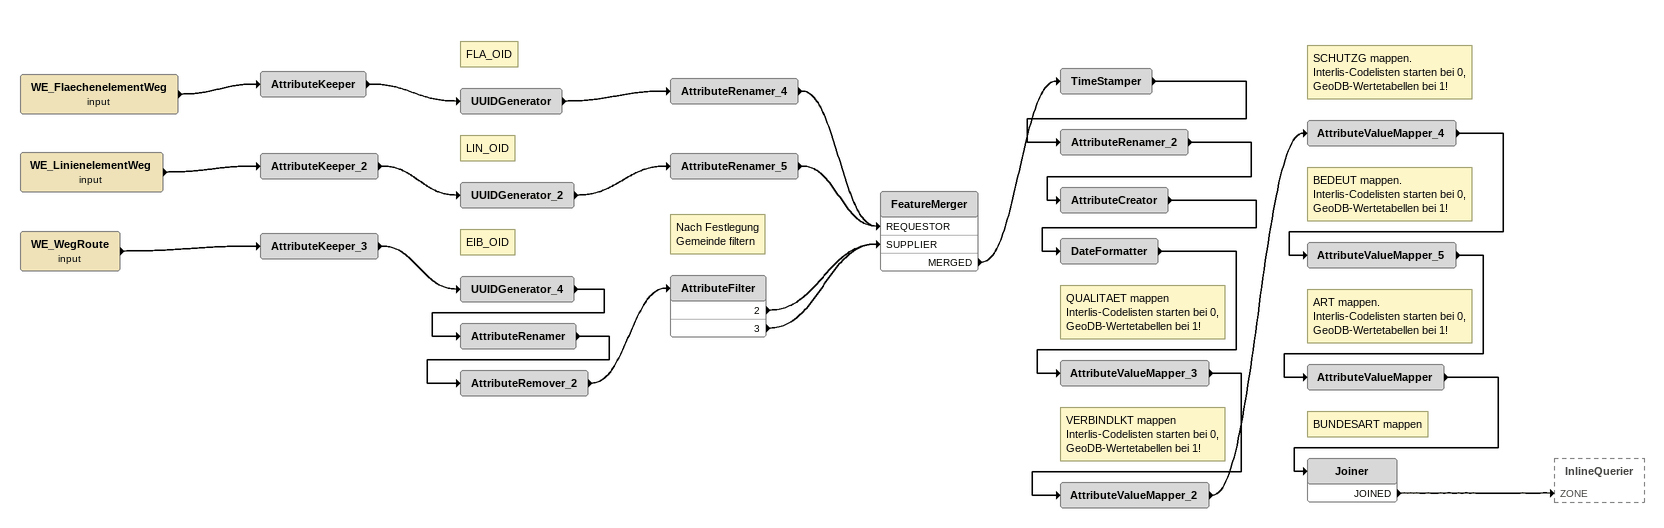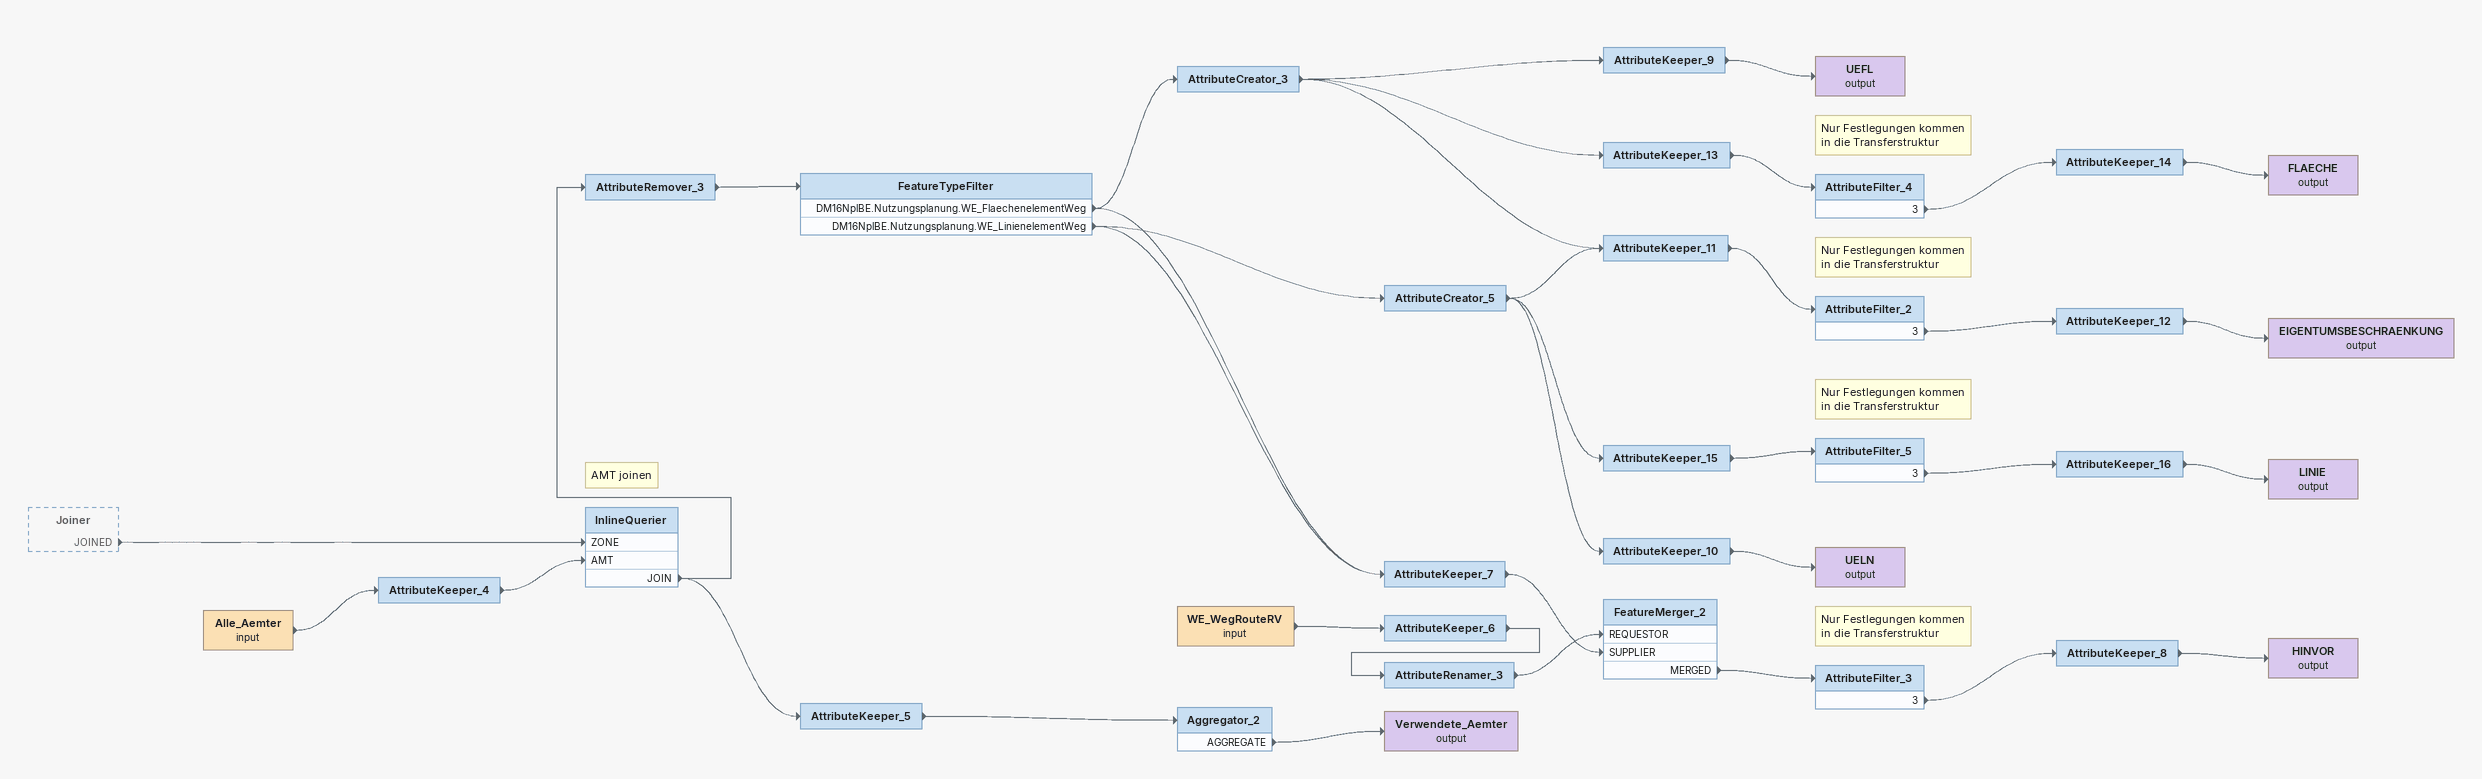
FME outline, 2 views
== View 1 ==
WE_FlaechenelementWeg (input)
    -> AttributeKeeper
AttributeKeeper
    -> UUIDGenerator
Note: FLA_OID
UUIDGenerator
    -> AttributeRenamer_4
AttributeRenamer_4
    -> FeatureMerger [REQUESTOR]
WE_LinienelementWeg (input)
    -> AttributeKeeper_2
AttributeKeeper_2
    -> UUIDGenerator_2
Note: LIN_OID
UUIDGenerator_2
    -> AttributeRenamer_5
AttributeRenamer_5
    -> FeatureMerger [REQUESTOR]
WE_WegRoute (input)
    -> AttributeKeeper_3
AttributeKeeper_3
    -> UUIDGenerator_4
Note: EIB_OID
UUIDGenerator_4
    -> AttributeRenamer
AttributeRenamer
    -> AttributeRemover_2
AttributeRemover_2
    -> AttributeFilter
Note: Nach Festlegung / Gemeinde filtern
AttributeFilter
    2 -> FeatureMerger [SUPPLIER]
    3 -> FeatureMerger [SUPPLIER]
FeatureMerger
    MERGED -> TimeStamper
TimeStamper
    -> AttributeRenamer_2
AttributeRenamer_2
    -> AttributeCreator
AttributeCreator
    -> DateFormatter
DateFormatter
    -> AttributeValueMapper_3
Note: QUALITAET mappen / Interlis-Codelisten starten bei 0, / GeoDB-Wertetabellen bei 1!
AttributeValueMapper_3
    -> AttributeValueMapper_2
Note: VERBINDLKT mappen / Interlis-Codelisten starten bei 0, / GeoDB-Wertetabellen bei 1!
AttributeValueMapper_2
    -> AttributeValueMapper_4
Note: SCHUTZG mappen. / Interlis-Codelisten starten bei 0, / GeoDB-Wertetabellen bei 1!
AttributeValueMapper_4
    -> AttributeValueMapper_5
Note: BEDEUT mappen. / Interlis-Codelisten starten bei 0, / GeoDB-Wertetabellen bei 1!
AttributeValueMapper_5
    -> AttributeValueMapper
Note: ART mappen. / Interlis-Codelisten starten bei 0, / GeoDB-Wertetabellen bei 1!
AttributeValueMapper
    -> Joiner
Note: BUNDESART mappen
Joiner
    JOINED -> InlineQuerier [ZONE]

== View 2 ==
Joiner [outside]
    JOINED -> InlineQuerier [ZONE]
Alle_Aemter (input)
    -> AttributeKeeper_4
AttributeKeeper_4
    -> InlineQuerier [AMT]
Note: AMT joinen
InlineQuerier
    JOIN -> AttributeRemover_3
    JOIN -> AttributeKeeper_5
AttributeRemover_3
    -> FeatureTypeFilter
FeatureTypeFilter
    DM16NplBE.Nutzungsplanung.WE_FlaechenelementWeg -> AttributeCreator_3
    DM16NplBE.Nutzungsplanung.WE_FlaechenelementWeg -> AttributeKeeper_7
    DM16NplBE.Nutzungsplanung.WE_LinienelementWeg -> AttributeCreator_5
    DM16NplBE.Nutzungsplanung.WE_LinienelementWeg -> AttributeKeeper_7
AttributeCreator_3
    -> AttributeKeeper_9
    -> AttributeKeeper_11
    -> AttributeKeeper_13
AttributeKeeper_9
    -> UEFL (output)
UEFL (output)
AttributeKeeper_13
    -> AttributeFilter_4
Note: Nur Festlegungen kommen / in die Transferstruktur
AttributeFilter_4
    3 -> AttributeKeeper_14
AttributeKeeper_14
    -> FLAECHE (output)
FLAECHE (output)
AttributeCreator_5
    -> AttributeKeeper_10
    -> AttributeKeeper_11
    -> AttributeKeeper_15
AttributeKeeper_11
    -> AttributeFilter_2
Note: Nur Festlegungen kommen / in die Transferstruktur
AttributeFilter_2
    3 -> AttributeKeeper_12
AttributeKeeper_12
    -> EIGENTUMSBESCHRAENKUNG (output)
EIGENTUMSBESCHRAENKUNG (output)
AttributeKeeper_15
    -> AttributeFilter_5
Note: Nur Festlegungen kommen / in die Transferstruktur
AttributeFilter_5
    3 -> AttributeKeeper_16
AttributeKeeper_16
    -> LINIE (output)
LINIE (output)
AttributeKeeper_10
    -> UELN (output)
UELN (output)
AttributeKeeper_7
    -> FeatureMerger_2 [SUPPLIER]
AttributeKeeper_5
    -> Aggregator_2
Aggregator_2
    AGGREGATE -> Verwendete_Aemter (output)
Verwendete_Aemter (output)
WE_WegRouteRV (input)
    -> AttributeKeeper_6
AttributeKeeper_6
    -> AttributeRenamer_3
AttributeRenamer_3
    -> FeatureMerger_2 [REQUESTOR]
FeatureMerger_2
    MERGED -> AttributeFilter_3
Note: Nur Festlegungen kommen / in die Transferstruktur
AttributeFilter_3
    3 -> AttributeKeeper_8
AttributeKeeper_8
    -> HINVOR (output)
HINVOR (output)
